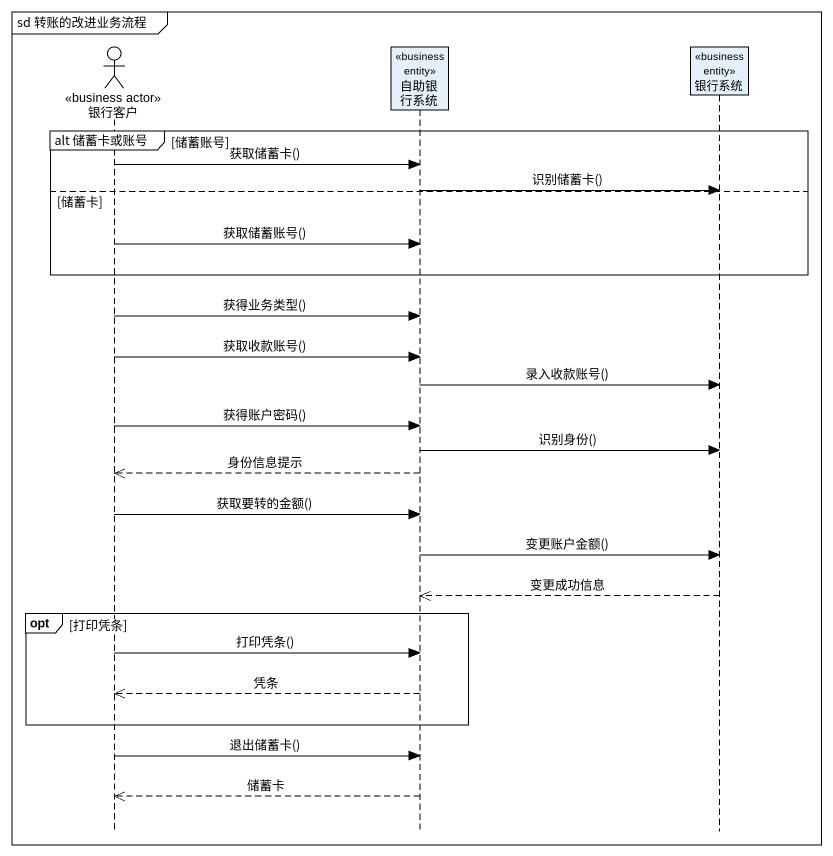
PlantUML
@startuml
mainframe sd 转账的改进业务流程
hide footbox
actor 银行客户 <<business actor>>
participant 自助银行系统 <<business entity>>
participant 银行系统 <<business entity>>

group alt 储蓄卡或账号 [储蓄账号]
  银行客户 -> 自助银行系统 : 获取储蓄卡()
  自助银行系统 -> 银行系统 : 识别储蓄卡()
else 储蓄卡
  银行客户 -> 自助银行系统 : 获取储蓄账号()
end
银行客户 -> 自助银行系统 : 获得业务类型()
银行客户 -> 自助银行系统 : 获取收款账号()
自助银行系统 -> 银行系统 : 录入收款账号()
银行客户 -> 自助银行系统 : 获得账户密码()
自助银行系统 -> 银行系统 : 识别身份()
自助银行系统 -->> 银行客户 : 身份信息提示
银行客户 -> 自助银行系统 : 获取要转的金额()
自助银行系统 -> 银行系统 : 变更账户金额()
银行系统 -->> 自助银行系统 : 变更成功信息
opt 打印凭条
  银行客户 -> 自助银行系统 : 打印凭条()
  自助银行系统 -->> 银行客户 : 凭条
end
银行客户 -> 自助银行系统 : 退出储蓄卡()
自助银行系统 -->> 银行客户 : 储蓄卡
@enduml
